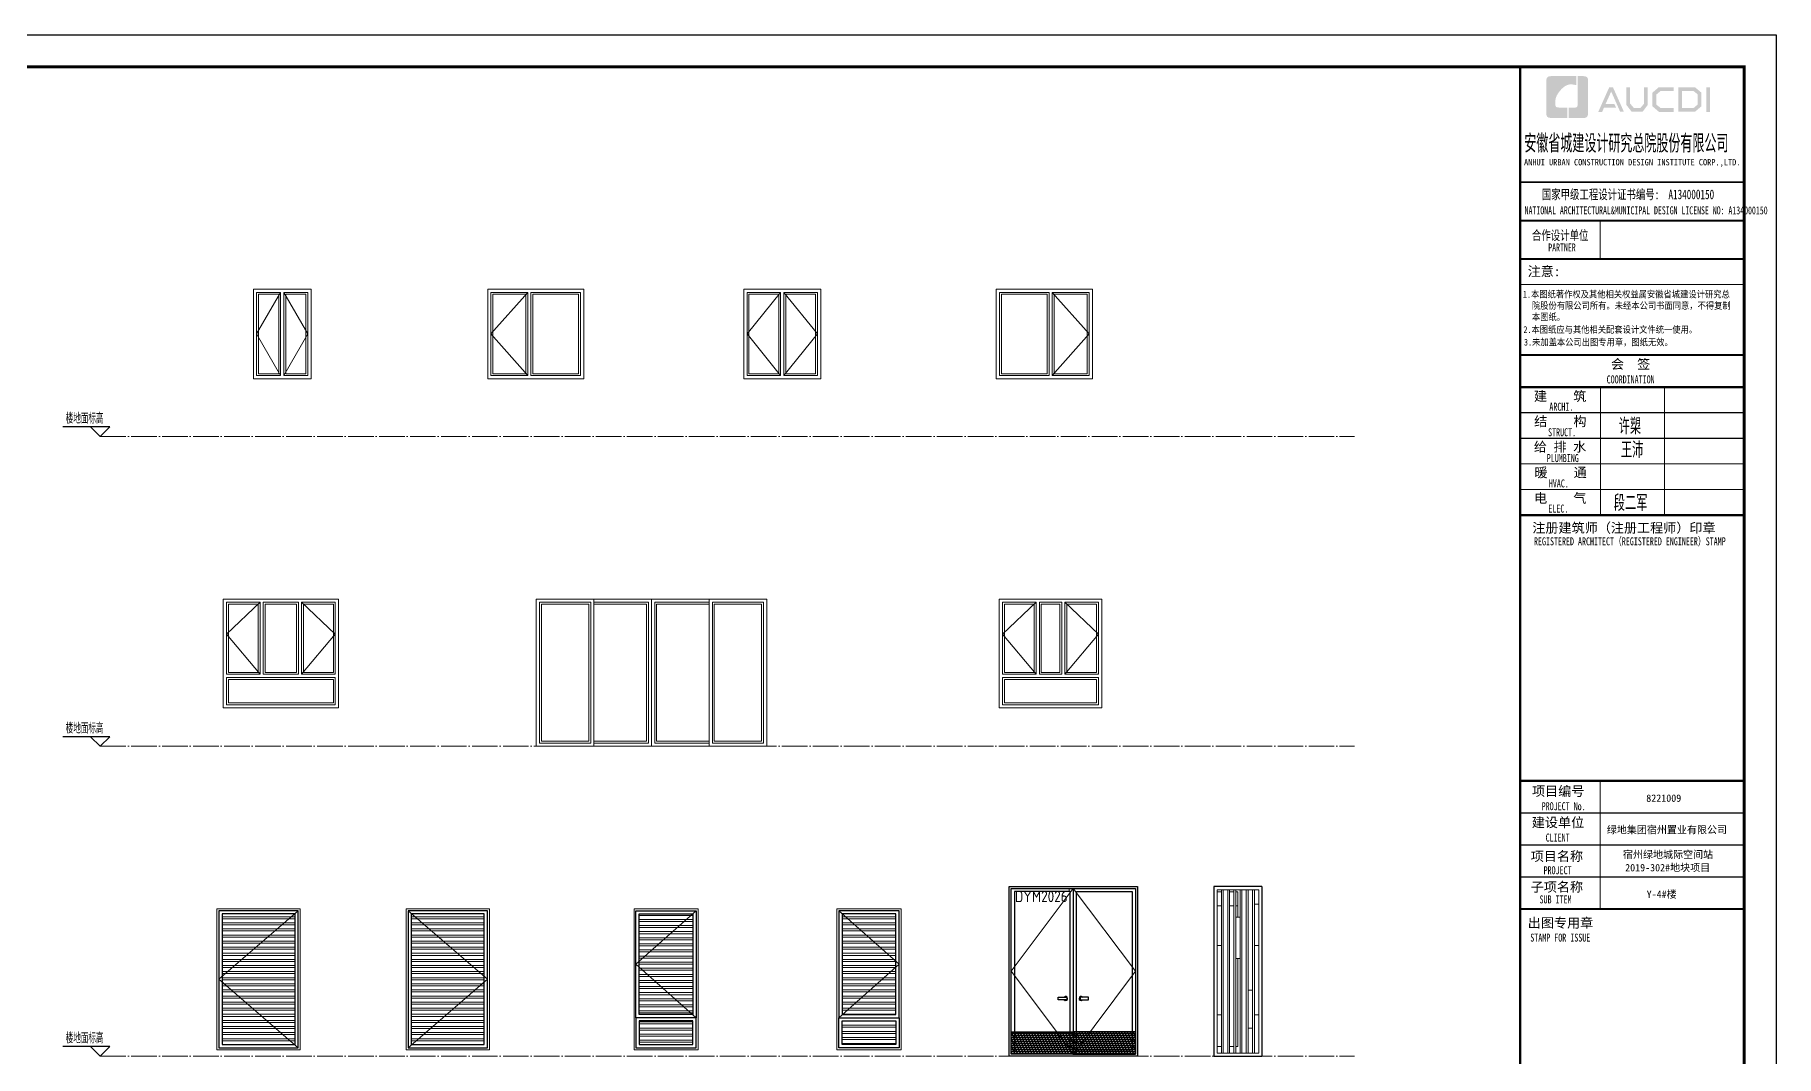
# Model space of a CAD drawing. Extents: x 27938 to 983267, y -209821 to 1628073.
# Drawn here: x 682365 to 709564, y 810626 to 826574 of the extents above; entities that cross this region are included whole.
import ezdxf

# ---------------------------------------------------------------- set-up
doc = ezdxf.new("R2010")
doc.units = 0
doc.header["$LTSCALE"] = 1000
doc.header["$MEASUREMENT"] = 0
doc.linetypes.add('DOTE', pattern=[2.42, 2, -0.2, 0.02, -0.2])
for name, color, linetype, lineweight in [('A-PL-门', 64, 'Continuous', 25), ('DOTE', 19, 'DOTE', 9), ('WINDOW', 144, 'Continuous', 15), ('图签', 147, 'Continuous', 18), ('立面-普通轮廓', 7, 'Continuous', 18), ('立面-窗', 129, 'Continuous', 30), ('立面-窗开启线', 250, 'Continuous', 13)]:
    doc.layers.add(name, color=color, linetype=linetype, lineweight=lineweight)
for name, color, linetype in [('DIM_ELEV', 3, 'Continuous'), ('图框', 140, 'Continuous'), ('图签文字', 147, 'Continuous')]:
    doc.layers.add(name, color=color, linetype=linetype)
doc.layers.add('yichutu', color=7, linetype='Continuous', true_color=0xffffff, plot=False)
doc.layers.add('不打印-标记', color=10, linetype='Continuous', lineweight=9, plot=False)
doc.styles.add('_TCH_DIM', font='SIMPLEX.shx', dxfattribs={"width": 0.7, "bigfont": 'GBCBIG.shx'})
doc.styles.add('HT', font='')
doc.styles.get("Standard").update_dxf_attribs({"font": 'gbenor.shx', "bigfont": 'gbcbig.shx'})
doc.styles.add('宋体', font='', dxfattribs={"height": 50})
doc.styles.add('建筑图签-1', font='', dxfattribs={"width": 0.7})
doc.styles.add('建筑图签-2', font='TXT.shx', dxfattribs={"width": 0.5, "bigfont": 'HZTXT.shx'})
doc.styles.get('HT').set_extended_font_data('SimHei')
doc.styles.get('宋体').set_extended_font_data('SimSun')
doc.styles.get('建筑图签-1').set_extended_font_data('SimHei')
pattern_1 = [(0, (27233.627, -12921.78), (0, 31.25), []), (45, (27233.627, -12921.78), (-22.0970869, 22.0970869), [])]

# ---------------------------------------------------------------- blocks, each defined once
blk = doc.blocks.new('yct-841-594-84100-59399.9999999999-100-1000.0')
at = {"layer": 'yichutu', "color": 7, "true_color": 0xffffff}
blk.add_lwpolyline([(0, 0), (0, 59400), (84100, 59400), (84100, 0)], close=True, dxfattribs=at)
blk = doc.blocks.new('院标1')
h = blk.add_hatch(color=150)
h.dxf.hatch_style = 1
h.set_gradient(color1=(33, 113, 253), color2=(33, 113, 253), tint=1, name='INVCURVED')
edge = h.paths.add_edge_path()
edge.add_spline(control_points=[(116373, 648379), (116379, 648379), (116382, 648379), (116391, 648379), (116391, 648379), (116391, 648379), (116616, 648379), (116616, 648379), (116616, 648379), (116616, 648379), (116616, 648054), (116616, 648054), (116616, 648054), (116616, 648054), (116108, 648054), (116108, 648054), (116108, 648054), (116028, 648054), (115963, 648111), (115963, 648199), (115963, 648199), (115963, 648199), (115963, 649215), (115963, 649215), (115963, 649215), (115963, 649295), (116018, 649360), (116108, 649360), (116108, 649360), (116108, 649360), (116897, 649360), (116897, 649360), (116897, 649360), (116897, 649360), (116897, 649080), (116897, 649080), (116897, 649080), (116897, 649080), (116566, 649140), (116356, 648859), (116356, 648859), (116245, 648719), (116240, 648545), (116247, 648466), (116247, 648466), (116254, 648386), (116247, 648466), (116247, 648466), (116247, 648466), (116247, 648466), (116258, 648374), (116373, 648379)], knot_values=[0, 0, 0, 0, 0.071429, 0.071429, 0.071429, 0.107143, 0.142857, 0.142857, 0.142857, 0.178571, 0.214286, 0.214286, 0.214286, 0.25, 0.285714, 0.285714, 0.285714, 0.321429, 0.357143, 0.357143, 0.357143, 0.392857, 0.428571, 0.428571, 0.428571, 0.464286, 0.5, 0.5, 0.5, 0.535714, 0.571429, 0.571429, 0.571429, 0.607143, 0.642857, 0.642857, 0.642857, 0.678571, 0.714286, 0.714286, 0.714286, 0.75, 0.785714, 0.785714, 0.785714, 0.821429, 0.857143, 0.857143, 0.857143, 0.928571, 1, 1, 1, 1], degree=3, periodic=0)
h = blk.add_hatch(color=150)
h.dxf.hatch_style = 1
h.set_gradient(color1=(33, 113, 253), color2=(33, 113, 253), tint=1, name='INVCURVED')
edge = h.paths.add_edge_path()
edge.add_spline(control_points=[(117268, 649215), (117268, 649215), (117268, 648199), (117268, 648199), (117268, 648199), (117268, 648114), (117212, 648054), (117123, 648054), (117123, 648054), (117123, 648054), (116663, 648054), (116663, 648054), (116663, 648054), (116663, 648054), (116663, 648379), (116663, 648379), (116663, 648379), (116663, 648379), (116865, 648379), (116865, 648379), (116865, 648379), (116907, 648379), (116941, 648413), (116941, 648455), (116941, 648455), (116941, 648455), (116941, 649360), (116941, 649360), (116941, 649360), (116941, 649360), (117123, 649360), (117123, 649360), (117123, 649360), (117204, 649360), (117268, 649306), (117268, 649215)], knot_values=[0, 0, 0, 0, 0.1, 0.1, 0.1, 0.15, 0.2, 0.2, 0.2, 0.25, 0.3, 0.3, 0.3, 0.35, 0.4, 0.4, 0.4, 0.45, 0.5, 0.5, 0.5, 0.55, 0.6, 0.6, 0.6, 0.65, 0.7, 0.7, 0.7, 0.75, 0.8, 0.8, 0.8, 0.9, 1, 1, 1, 1], degree=3, periodic=0)
blk = doc.blocks.new('A$C140179C8')
at = {"layer": '图框'}
h = blk.add_hatch(color=256, dxfattribs=at)
h.paths.add_polyline_path([(40957, -821), (41019, -821), (41019, -1206), (40957, -1206)])
h.paths.add_polyline_path([(40580, -879), (40580, -1142), (40761, -1142), (40823, -1089), (40823, -929), (40762, -879)], flags=16)
h.paths.add_polyline_path([(40521, -820), (40521, -1201), (40782, -1201), (40882, -1116), (40882, -902), (40784, -820)])
h.paths.add_polyline_path([(40450, -818), (40450, -876), (40246, -876), (40180, -931), (40180, -1091), (40246, -1142), (40451, -1142), (40451, -1203), (40219, -1203), (40118, -1116), (40118, -902), (40217, -818)])
h.paths.add_polyline_path([(39708, -819), (39769, -819), (39769, -1074), (39826, -1140), (39931, -1140), (39988, -1074), (39988, -819), (40045, -819), (40045, -1093), (39963, -1202), (39794, -1202), (39708, -1092)])
h.paths.add_polyline_path([(39442, -820), (39501, -820), (39672, -1202), (39614, -1202), (39473, -885), (39386, -1079), (39522, -1079), (39552, -1137), (39361, -1137), (39332, -1203), (39271, -1203)])
for p, q in [((38052, -2300), (41552, -2300)), ((38052, -2300), (41552, -2300)), ((38052, -2900), (41552, -2900))]:
    blk.add_line(p, q, dxfattribs=at)
blk.add_lwpolyline([(0, 0), (42050, 0), (42050, -29700), (0, -29700)], close=True, dxfattribs=at)
blk.add_lwpolyline([(0, 0), (42050, 0), (42050, -29700), (0, -29700)], close=True, dxfattribs=at)
at = {"layer": '图框', "const_width": 50}
blk.add_lwpolyline([(41550, -29200), (41550, -500), (1250, -500), (1250, -29200)], close=True, dxfattribs=at)
at = {"layer": '图框'}
for points, const_width in [([(38052, -29200), (38052, -500)], 35), ([(38052, -2300), (41552, -2300)], 30), ([(38052, -2900), (41552, -2900)], 30), ([(38052, -2900), (41552, -2900)], 30), ([(39302, -2900), (39302, -3500)], 17.5), ([(38052, -3500), (41552, -3500)], 30), ([(38052, -3500), (41552, -3500)], 30), ([(38052, -3900), (41552, -3900)], 17.5), ([(38057, -5000), (41557, -5000)], 30), ([(38057, -5500), (41557, -5500)], 35), ([(38057, -5500), (41557, -5500)], 35), ([(39307, -5500), (39307, -7500)], 17.5), ([(40307, -5500), (40307, -7500)], 17.5), ([(38057, -5900), (41557, -5900)], 17.5), ([(38057, -6300), (41557, -6300)], 17.5), ([(38057, -6700), (41557, -6700)], 17.5), ([(38057, -7100), (41557, -7100)], 17.5), ([(38057, -7500), (41557, -7500)], 35), ([(38052, -11650), (41552, -11650)], 35), ([(38052, -11650), (41552, -11650)], 35), ([(39302, -13650), (39302, -11650)], 17.5), ([(38052, -12150), (41552, -12150)], 17.5), ([(38052, -12650), (41552, -12650)], 17.5), ([(38052, -13150), (41552, -13150)], 17.5), ([(41552, -13650), (38052, -13650)], 35)]:
    blk.add_lwpolyline(points, dxfattribs=dict(at, const_width=const_width))
at = {"xscale": 0.5, "yscale": 0.5, "zscale": 0.5}
blk.add_blockref('院标1', (-19522, -325325), dxfattribs=at)
at = {"layer": '图框'}
for s, height, style, width, p in [('ANHUI URBAN CONSTRUCTION DESIGN INSTITUTE CORP.,LTD.', 100, '建筑图签-1', 0.91, (38112, -2039)), ('NATIONAL ARCHITECTURAL&MUNICIPAL DESIGN LICENSE NO: A134000150', 125, '建筑图签-1', 0.6, (38121, -2803)), ('PARTNER', 125, '建筑图签-1', 0.6, (38490, -3383)), ('1.本图纸著作权及其他相关权益属安徽省城建设计研究总', 105, 'HT', 0.88, (38095, -4103)), ('本图纸。', 105, 'HT', 0.88, (38235, -4456)), ('院股份有限公司所有。未经本公司书面同意，不得复制', 105, 'HT', 0.88, (38235, -4280)), (' 2.本图纸应与其他相关配套设计文件统一使用。 ', 105, 'HT', 0.88, (38040, -4654)), ('3.未加盖本公司出图专用章，图纸无效。', 105, 'HT', 0.88, (38111, -4851)), ('COORDINATION', 125, '建筑图签-1', 0.7, (39402, -5443)), ('ARCHI.', 125, '建筑图签-1', 0.7, (38507, -5869)), ('STRUCT.', 125, '建筑图签-1', 0.7, (38487, -6268)), ('PLUMBING', 125, '建筑图签-1', 0.7, (38467, -6671)), ('HVAC.', 125, '建筑图签-1', 0.7, (38499, -7067)), ('ELEC.', 125, '建筑图签-1', 0.7, (38492, -7460)), ('REGISTERED ARCHITECT（REGISTERED ENGINEER）STAMP', 125, '建筑图签-1', 0.7, (38267, -7971)), ('PROJECT No.', 125, '建筑图签-1', 0.7, (38387, -12107, -899)), ('CLIENT', 125, '建筑图签-1', 0.7, (38449, -12597)), ('PROJECT', 125, '建筑图签-1', 0.7, (38417, -13107)), ('SUB ITEM', 125, '建筑图签-1', 0.7, (38354, -13562)), ('STAMP FOR ISSUE', 125, '建筑图签-1', 0.7, (38209, -14159))]:
    blk.add_text(s, height=height, dxfattribs=dict(at, style=style, width=width)).set_placement(p)
at = {"layer": '图签', "color": 2, "style": '宋体'}
for s, height, p in [('8221009', 114.7, (40021, -11976)), ('绿地集团宿州置业有限公司', 114.67, (39405, -12469)), ('宿州绿地城际空间站', 114.7, (39657, -12856)), ('2019-302#地块项目', 114.67, (39691, -13061)), ('Y-4#楼', 114.7, (40027, -13476))]:
    blk.add_text(s, height=height, dxfattribs=at).set_placement(p)
at = {"layer": '图签文字', "color": 7, "style": '建筑图签-1'}
for s, height, width, p in [('安徽省城建设计研究总院股份有限公司', 250, 0.55, (38116, -1811)), ('国家甲级工程设计证书编号:  A134000150', 150, 0.7, (38389, -2566)), ('合作设计单位', 150, 0.7, (38235, -3205))]:
    blk.add_text(s, height=height, dxfattribs=dict(at, width=width)).set_placement(p)
for s, p in [('注意:', (38168, -3768)), ('会  签', (39470, -5216)), ('建    筑', (38267, -5717)), ('结    构', (38270, -6110)), ('给 排 水', (38265, -6507)), ('暖    通', (38274, -6909)), ('电    气', (38269, -7309)), ('注册建筑师（注册工程师）印章', (38240, -7773)), ('项目编号', (38236, -11884)), ('建设单位', (38233, -12372)), ('项目名称', (38216, -12901)), ('子项名称', (38216, -13380)), ('出图专用章', (38170, -13941))]:
    blk.add_text(s, height=150, dxfattribs=at).set_placement(p)
at = {"layer": '图签文字', "color": 1, "style": '建筑图签-2', "width": 0.7}
for s, p in [('许槊', (39590, -6236)), ('王沛', (39625, -6606)), ('段二军', (39513, -7434))]:
    blk.add_text(s, height=250, dxfattribs=at).set_placement(p)

msp = doc.modelspace()

# ---------------------------------------------------------------- hatches: boundary and pattern name
at = {"true_color": 0x642165}
h = msp.add_hatch(dxfattribs=at)
h.set_pattern_fill('木板', color=219, scale=25, style=0)
h.set_pattern_definition(pattern_1)
h.paths.add_polyline_path([(697615.9, 810656.4), (698586.4, 810656.3), (698586.4, 811006.3), (697615.9, 811006.4)])
h = msp.add_hatch(dxfattribs=at)
h.set_pattern_fill('木板', color=219, scale=25, style=0)
h.set_pattern_definition(pattern_1)
h.paths.add_polyline_path([(699555.9, 810656.4), (698585.4, 810656.3), (698585.4, 811006.3), (699555.9, 811006.4)])
at = {"layer": '立面-窗开启线', "ltscale": 0.5, "true_color": 0x88471b}
h = msp.add_hatch(dxfattribs=at)
h.set_pattern_fill('ANSI32', color=36, scale=20, angle=135)
h.set_pattern_definition([(180, (685210.41, 810676.28), (-7e-15, -95.25), []), (180, (685178.66, 810708.03), (-7e-15, -95.25), [])])
edge = h.paths.add_edge_path()
edge.add_line((686430.4, 812885.3), (686430.4, 810806.3))
edge.add_line((686430.4, 810806.3), (685290.4, 810806.3))
edge.add_line((685290.4, 810812.3), (685290.4, 812846.3))
edge.add_line((685290.4, 812846.3), (686430.4, 812846.3))
h = msp.add_hatch(dxfattribs=at)
h.set_pattern_fill('ANSI32', color=36, scale=20, angle=135)
h.set_pattern_definition([(180, (688165.47, 810676.28), (-7e-15, -95.25), []), (180, (688133.72, 810708.03), (-7e-15, -95.25), [])])
edge = h.paths.add_edge_path()
edge.add_line((689385.5, 812885.3), (689385.5, 810806.3))
edge.add_line((689385.5, 810806.3), (688245.5, 810806.3))
edge.add_line((688245.5, 810812.3), (688245.5, 812846.3))
edge.add_line((688245.5, 812846.3), (689385.5, 812846.3))
h = msp.add_hatch(dxfattribs=at)
h.set_pattern_fill('ANSI32', color=36, scale=20, angle=135)
h.set_pattern_definition([(180, (81913.81, 801394.28), (-7e-15, -95.25), []), (180, (81882.06, 801426.03), (-7e-15, -95.25), [])])
edge = h.paths.add_edge_path()
edge.add_line((691804.3, 812846.3), (691804.3, 811276.3))
edge.add_line((691804.3, 811276.3), (692644.3, 811276.3))
edge.add_line((692644.3, 811276.8), (692644.3, 812846.3))
edge.add_line((692644.3, 812846.3), (691804.3, 812846.3))
h = msp.add_hatch(dxfattribs=at)
h.set_pattern_fill('ANSI32', color=36, scale=20, angle=135)
h.set_pattern_definition([(180, (694894.54, 810676.28), (-7e-15, -95.25), []), (180, (694862.79, 810708.03), (-7e-15, -95.25), [])])
edge = h.paths.add_edge_path()
edge.add_line((695814.5, 812846.3), (695814.5, 811276.3))
edge.add_line((695814.5, 811276.3), (694974.5, 811276.3))
edge.add_line((694974.5, 811276.8), (694974.5, 812846.3))
edge.add_line((694974.5, 812846.3), (695814.5, 812846.3))
h = msp.add_hatch(dxfattribs=at)
h.set_pattern_fill('ANSI32', color=36, scale=20, angle=135)
h.set_pattern_definition([(180, (81913.81, 799699.28), (-7e-15, -95.25), []), (180, (81882.06, 799731.03), (-7e-15, -95.25), [])])
edge = h.paths.add_edge_path()
edge.add_line((691804.3, 811176.3), (691804.3, 810806.3))
edge.add_line((691804.3, 810806.3), (692644.3, 810806.3))
edge.add_line((692644.3, 810808.3), (692644.3, 811176.3))
edge.add_line((692644.3, 811176.3), (691804.3, 811176.3))
h = msp.add_hatch(dxfattribs=at)
h.set_pattern_fill('ANSI32', color=36, scale=20, angle=135)
h.set_pattern_definition([(180, (694894.54, 808981.28), (-7e-15, -95.25), []), (180, (694862.79, 809013.03), (-7e-15, -95.25), [])])
edge = h.paths.add_edge_path()
edge.add_line((695814.5, 811176.3), (695814.5, 810806.3))
edge.add_line((695814.5, 810806.3), (694974.5, 810806.3))
edge.add_line((694974.5, 810808.3), (694974.5, 811176.3))
edge.add_line((694974.5, 811176.3), (695814.5, 811176.3))

# ---------------------------------------------------------------- linework, layer by layer
at = {"color": 219, "true_color": 0x642165}
for points in [[(698348.7, 811545.2), (698482.2, 811545.2), (698482.2, 811507.2), (698348.7, 811507.2)], [(698824.1, 811545.2), (698690.6, 811545.2), (698690.6, 811507.2), (698824.1, 811507.2)]]:
    msp.add_lwpolyline(points, close=True, dxfattribs=at)
at = {"color": 217, "true_color": 0x93278f}
for points in [[(697615.9, 811006.4), (698586.4, 811006.3), (698586.4, 810656.3), (697615.9, 810656.4)], [(699555.9, 811006.4), (698585.4, 811006.3), (698585.4, 810656.3), (699555.9, 810656.4)]]:
    msp.add_lwpolyline(points, close=True, dxfattribs=at)
at = {"color": 219, "true_color": 0x642165}
for centre, radius, start, end in [((698467.3, 811526.8), 30.4, 221.46397, 144.11782), ((698462.4, 811526.5), 28.1, 250.54022, 117.68792), ((698705.5, 811526.8), 30.4, 35.88218, 318.53603), ((698710.4, 811526.5), 28.1, 62.31208, 289.45978)]:
    msp.add_arc(centre, radius, start, end, dxfattribs=at)
at = {"layer": 'A-PL-门', "color": 0}
for p, q in [((701531.8, 813275.8), (700781.8, 813275.8)), ((700781.8, 813275.8), (700781.8, 810626.3)), ((701531.8, 813275.8), (701531.8, 810626.3)), ((700781.8, 810626.3), (701531.8, 810626.3))]:
    msp.add_line(p, q, dxfattribs=at)
msp.add_lwpolyline([(697585.9, 813276.3), (699585.9, 813276.3), (699585.9, 810626.3), (697585.9, 810626.3)], close=True, dxfattribs=at)
at = {"layer": 'DIM_ELEV'}
for p, q in [((683536.1, 820452.5), (682801.5, 820452.5)), ((683386.1, 820302.5), (683236.1, 820452.5)), ((683386.1, 820302.5), (683536.1, 820452.5)), ((683536.1, 815614.4), (682801.5, 815614.4)), ((683386.1, 815464.4), (683236.1, 815614.4)), ((683386.1, 815464.4), (683536.1, 815614.4)), ((683536.1, 810776.3), (682801.5, 810776.3)), ((683536.1, 810776.3), (682801.5, 810776.3)), ((683386.1, 810626.3), (683236.1, 810776.3)), ((683386.1, 810626.3), (683236.1, 810776.3)), ((683386.1, 810626.3), (683536.1, 810776.3)), ((683386.1, 810626.3), (683536.1, 810776.3))]:
    msp.add_line(p, q, dxfattribs=at)
at = {"layer": 'DOTE', "ltscale": 0.2}
for p, q in [((683386.1, 820302.5), (702978.4, 820302.5)), ((683386.1, 815464.4), (702978.4, 815464.4)), ((683386.1, 810626.3), (702978.4, 810626.3)), ((683386.1, 810626.3), (702978.4, 810626.3))]:
    msp.add_line(p, q, dxfattribs=at)
at = {"layer": 'WINDOW'}
for p, q in [((691098, 817764.4), (691098, 815464.4)), ((691998, 817764.4), (691998, 815464.4)), ((692898, 817764.4), (692898, 815464.4))]:
    msp.add_line(p, q, dxfattribs=at)
for points in [[(685830.1, 822552.5), (686205.1, 822552.5), (686205.1, 821252.5), (685830.1, 821252.5)], [(686630.1, 822552.5), (686255.1, 822552.5), (686255.1, 821252.5), (686630.1, 821252.5)], [(689489.7, 822552.5), (690064.7, 822552.5), (690064.7, 821252.5), (689489.7, 821252.5)], [(690889.7, 822552.5), (690114.7, 822552.5), (690114.7, 821252.5), (690889.7, 821252.5)], [(693489.8, 822552.5), (694014.8, 822552.5), (694014.8, 821252.5), (693489.8, 821252.5)], [(694589.8, 822552.5), (694064.8, 822552.5), (694064.8, 821252.5), (694589.8, 821252.5)], [(697433, 822552.5), (698208, 822552.5), (698208, 821252.5), (697433, 821252.5)], [(698833, 822552.5), (698258, 822552.5), (698258, 821252.5), (698833, 821252.5)], [(685358.2, 817714.4), (685883.2, 817714.4), (685883.2, 816589.4), (685358.2, 816589.4)], [(685933.2, 817714.4), (686483.2, 817714.4), (686483.2, 816589.4), (685933.2, 816589.4)], [(687058.2, 817714.4), (686533.2, 817714.4), (686533.2, 816589.4), (687058.2, 816589.4)], [(690248, 817714.4), (691048, 817714.4), (691048, 815514.4), (690248, 815514.4)], [(691948, 817714.4), (691098, 817714.4), (691098, 815514.4), (691948, 815514.4)], [(692048, 817714.4), (692898, 817714.4), (692898, 815514.4), (692048, 815514.4)], [(693748, 817714.4), (692948, 817714.4), (692948, 815514.4), (693748, 815514.4)], [(697480.3, 817714.4), (698005.3, 817714.4), (698005.3, 816589.4), (697480.3, 816589.4)], [(698405.3, 817714.4), (698055.3, 817714.4), (698055.3, 816589.4), (698405.3, 816589.4)], [(698980.3, 817714.4), (698455.3, 817714.4), (698455.3, 816589.4), (698980.3, 816589.4)], [(685358.2, 816539.4), (687058.2, 816539.4), (687058.2, 816114.4), (685358.2, 816114.4)], [(697480.3, 816539.4), (698980.3, 816539.4), (698980.3, 816114.4), (697480.3, 816114.4)]]:
    msp.add_lwpolyline(points, close=True, dxfattribs=at)
at = {"layer": 'WINDOW', "color": 250}
for points in [[(685860.1, 822522.5), (686175.1, 822522.5), (686175.1, 821282.5), (685860.1, 821282.5)], [(686600.1, 822522.5), (686285.1, 822522.5), (686285.1, 821282.5), (686600.1, 821282.5)], [(689519.7, 822522.5), (690034.7, 822522.5), (690034.7, 821282.5), (689519.7, 821282.5)], [(690859.7, 822522.5), (690144.7, 822522.5), (690144.7, 821282.5), (690859.7, 821282.5)], [(693519.8, 822522.5), (693984.8, 822522.5), (693984.8, 821282.5), (693519.8, 821282.5)], [(694559.8, 822522.5), (694094.8, 822522.5), (694094.8, 821282.5), (694559.8, 821282.5)], [(697463, 822522.5), (698178, 822522.5), (698178, 821282.5), (697463, 821282.5)], [(698803, 822522.5), (698288, 822522.5), (698288, 821282.5), (698803, 821282.5)], [(685388.2, 817684.4), (685853.2, 817684.4), (685853.2, 816619.4), (685388.2, 816619.4)], [(685963.2, 817684.4), (686453.2, 817684.4), (686453.2, 816619.4), (685963.2, 816619.4)], [(687028.2, 817684.4), (686563.2, 817684.4), (686563.2, 816619.4), (687028.2, 816619.4)], [(690278, 817684.4), (691018, 817684.4), (691018, 815544.4), (690278, 815544.4)], [(693718, 817684.4), (692978, 817684.4), (692978, 815544.4), (693718, 815544.4)], [(697510.3, 817684.4), (697975.3, 817684.4), (697975.3, 816619.4), (697510.3, 816619.4)], [(698375.3, 817684.4), (698085.3, 817684.4), (698085.3, 816619.4), (698375.3, 816619.4)], [(698950.3, 817684.4), (698485.3, 817684.4), (698485.3, 816619.4), (698950.3, 816619.4)], [(685388.2, 816509.4), (687028.2, 816509.4), (687028.2, 816144.4), (685388.2, 816144.4)], [(697510.3, 816509.4), (698950.3, 816509.4), (698950.3, 816144.4), (697510.3, 816144.4)]]:
    msp.add_lwpolyline(points, close=True, dxfattribs=at)
for points in [[(691098, 815544.4), (691918, 815544.4), (691918, 817684.4), (691098, 817684.4)], [(692898, 815544.4), (692078, 815544.4), (692078, 817684.4), (692898, 817684.4)]]:
    msp.add_lwpolyline(points, dxfattribs=at)
at = {"layer": '立面-普通轮廓'}
for points in [[(685780.1, 822602.5), (686680.1, 822602.5), (686680.1, 821202.5), (685780.1, 821202.5)], [(690939.7, 822602.5), (689439.7, 822602.5), (689439.7, 821202.5), (690939.7, 821202.5)], [(694639.8, 822602.5), (693439.8, 822602.5), (693439.8, 821202.5), (694639.8, 821202.5)], [(697383, 822602.5), (698883, 822602.5), (698883, 821202.5), (697383, 821202.5)], [(685308.2, 817764.4), (687108.2, 817764.4), (687108.2, 816064.4), (685308.2, 816064.4)], [(690198, 817764.4), (693798, 817764.4), (693798, 815464.4), (690198, 815464.4)], [(697430.3, 817764.4), (699030.3, 817764.4), (699030.3, 816064.4), (697430.3, 816064.4)], [(685210.4, 810726.3), (686510.4, 810726.3), (686510.4, 812926.3), (685210.4, 812926.3)], [(688165.5, 810726.3), (689465.5, 810726.3), (689465.5, 812926.3), (688165.5, 812926.3)], [(692724.3, 810726.3), (691724.3, 810726.3), (691724.3, 812926.3), (692724.3, 812926.3)], [(694894.5, 810726.3), (695894.5, 810726.3), (695894.5, 812926.3), (694894.5, 812926.3)]]:
    msp.add_lwpolyline(points, close=True, dxfattribs=at)
at = {"layer": '立面-窗'}
msp.add_line((698585.9, 813246.3), (698585.9, 810656.3), dxfattribs=at)
for points in [[(697615.9, 813246.3), (699555.9, 813246.3), (699555.9, 810656.3), (697615.9, 810656.3)], [(697665.9, 810706.3), (698535.9, 810706.3), (698535.9, 813196.3), (697665.9, 813196.3)], [(699505.9, 810706.3), (698635.9, 810706.3), (698635.9, 813196.3), (699505.9, 813196.3)], [(685240.4, 810756.3), (686480.4, 810756.3), (686480.4, 812896.3), (685240.4, 812896.3)], [(685290.4, 810806.3), (686430.4, 810806.3), (686430.4, 812846.3), (685290.4, 812846.3)], [(688195.5, 810756.3), (689435.5, 810756.3), (689435.5, 812896.3), (688195.5, 812896.3)], [(688245.5, 810806.3), (689385.5, 810806.3), (689385.5, 812846.3), (688245.5, 812846.3)], [(692694.3, 811226.3), (691754.3, 811226.3), (691754.3, 812896.3), (692694.3, 812896.3)], [(692644.3, 811276.3), (691804.3, 811276.3), (691804.3, 812846.3), (692644.3, 812846.3)], [(694924.5, 811226.3), (695864.5, 811226.3), (695864.5, 812896.3), (694924.5, 812896.3)], [(694974.5, 811276.3), (695814.5, 811276.3), (695814.5, 812846.3), (694974.5, 812846.3)], [(692694.3, 811226.3), (691754.3, 811226.3), (691754.3, 810756.3), (692694.3, 810756.3)], [(692644.3, 811176.3), (691804.3, 811176.3), (691804.3, 810806.3), (692644.3, 810806.3)], [(694924.5, 811226.3), (695864.5, 811226.3), (695864.5, 810756.3), (694924.5, 810756.3)], [(694974.5, 811176.3), (695814.5, 811176.3), (695814.5, 810806.3), (694974.5, 810806.3)]]:
    msp.add_lwpolyline(points, close=True, dxfattribs=at)
at = {"layer": '立面-窗开启线', "color": 36, "ltscale": 0.5, "true_color": 0x88471b}
for p, q in [((700832.6, 810674.8), (700832.6, 813225.8)), ((701485.1, 813225.8), (700832.6, 813225.8)), ((700832.6, 813191.8), (700899.6, 813191.8)), ((700899.6, 812975.3), (700832.6, 812975.3)), ((700899.6, 813225.8), (700899.6, 810674.8)), ((700928.9, 810674.8), (700928.9, 813225.8)), ((700997.2, 813225.8), (700997.2, 810674.8)), ((701026.5, 810674.8), (701026.5, 813225.8)), ((701026.5, 813191.8), (701092.6, 813191.8)), ((701092.6, 812975.3), (701026.5, 812975.3)), ((701092.6, 813225.8), (701092.6, 810674.8)), ((701121.8, 810674.8), (701121.8, 813225.8)), ((701121.8, 813191.8), (701153.3, 813191.8)), ((701153.3, 812975.3), (701121.8, 812975.3)), ((701153.3, 813191.8), (701153.3, 812796.6)), ((701190.2, 813225.8), (701190.2, 810674.8)), ((701219.4, 810674.8), (701219.4, 813225.8)), ((701287.8, 813225.8), (701287.8, 810674.8)), ((701317, 810674.8), (701317, 813225.8)), ((701385.3, 813225.8), (701385.3, 810674.8)), ((701414.6, 810674.8), (701414.6, 813225.8)), ((701414.6, 812997.6), (701485.1, 812997.6)), ((701485.1, 810674.8), (701485.1, 813225.8)), ((701121.8, 812796.6), (701190.2, 812796.6)), ((700899.6, 812352.8), (700832.6, 812352.8)), ((701485.1, 812352.8), (701414.6, 812352.8)), ((701190.2, 812151.8), (701121.8, 812151.8)), ((701153.3, 812151.8), (701153.3, 810776.8)), ((701317, 811657.8), (701385.3, 811657.8)), ((700899.6, 811273.3), (700832.6, 811273.3)), ((701485.1, 811273.3), (701414.6, 811273.3)), ((701385.3, 811063.1), (701317, 811063.1)), ((701531.8, 810626.3), (700781.8, 810626.3)), ((700899.6, 810776.8), (700832.6, 810776.8)), ((700832.6, 810674.8), (701485.1, 810674.8)), ((701092.6, 810776.8), (701026.5, 810776.8)), ((701153.3, 810776.8), (701121.8, 810776.8))]:
    msp.add_line(p, q, dxfattribs=at)
at = {"layer": '立面-窗开启线', "color": 4, "ltscale": 0.5}
for points in [[(686205.1, 822552.5), (685830.1, 821902.5), (686205.1, 821252.5)], [(686255.1, 822552.5), (686630.1, 821902.5), (686255.1, 821252.5)], [(690064.7, 822552.5), (689489.7, 821902.5), (690064.7, 821252.5)], [(694014.8, 822552.5), (693489.8, 821902.5), (694014.8, 821252.5)], [(694064.8, 822552.5), (694589.8, 821902.5), (694064.8, 821252.5)], [(698258, 822552.5), (698833, 821902.5), (698258, 821252.5)], [(685883.2, 817714.4), (685358.2, 817214.4), (685883.2, 816589.4)], [(686533.2, 817714.4), (687058.2, 817214.4), (686533.2, 816589.4)], [(698005.3, 817714.4), (697480.3, 817214.4), (698005.3, 816589.4)], [(698455.3, 817714.4), (698980.3, 817214.4), (698455.3, 816589.4)], [(686480.4, 812896.3), (685240.4, 811826.3), (686480.4, 810756.3)], [(688195.5, 812896.3), (689435.5, 811826.3), (688195.5, 810756.3)], [(692694.3, 812896.3), (691754.3, 812061.3), (692694.3, 811226.3)], [(694924.5, 812896.3), (695864.5, 812061.3), (694924.5, 811226.3)]]:
    msp.add_lwpolyline(points, dxfattribs=at)
at = {"layer": '立面-窗开启线', "ltscale": 0.5}
for points in [[(698585.9, 813246.3), (697615.9, 811951.3), (698586.3, 810656.3)], [(698585.9, 813246.3), (699555.9, 811951.3), (698586.3, 810656.3)]]:
    msp.add_lwpolyline(points, dxfattribs=at)

# ---------------------------------------------------------------- block references
msp.add_blockref('A$C140179C8', (667514.1, 826573.7))
at = {"layer": 'yichutu', "xscale": 0.5, "yscale": 0.5, "zscale": 0.5}
msp.add_blockref('yct-841-594-84100-59399.9999999999-100-1000.0', (667514.1, 796873.7), dxfattribs=at)

# ---------------------------------------------------------------- texts
at = {"layer": 'DIM_ELEV', "color": 7, "style": '_TCH_DIM', "width": 0.7}
for p in [(682847.5, 820502.5), (682847.5, 815664.4), (682847.5, 810826.3), (682847.5, 810826.3)]:
    msp.add_text('楼地面标高', height=168.79, dxfattribs=at).set_placement(p)
at = {"layer": '不打印-标记', "color": 1}
msp.add_text("DYM2026'", height=175, dxfattribs=at).set_placement((697675.4, 813031.4))

doc.saveas('drawing.dxf')
